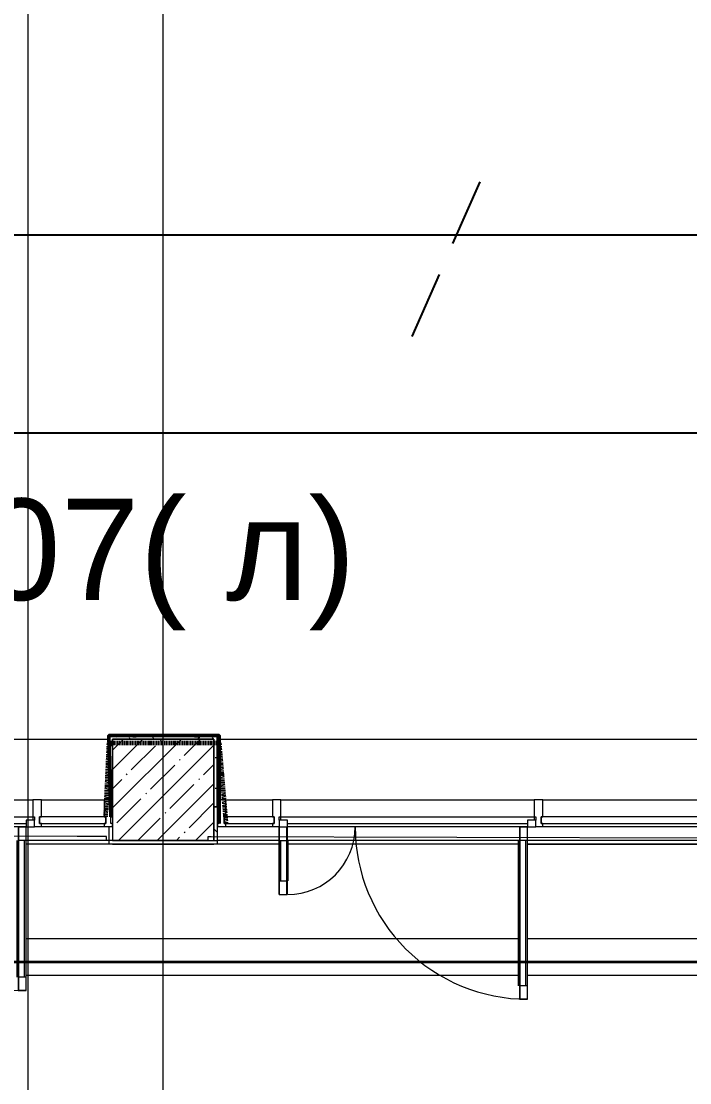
# Model space of a CAD drawing. Header units: millimetres. Extents: x -249154 to 415037, y -45458 to 354837.
# Drawn here: x 47685 to 51641, y 10129 to 16415 of the extents above; entities that cross this region are included whole.
import ezdxf

# ---------------------------------------------------------------- set-up
doc = ezdxf.new("R2010")
doc.units = ezdxf.units.MM
doc.linetypes.add('200_ШТРИХ__ш1_п0_6_', pattern=[320, 200, -120])
doc.linetypes.add('50_ШТРИХ_ш4_п2_', pattern=[1200, 800, -400])
for name, color, linetype, lineweight in [('0) НЗ Ремонт штукатурка', 6, 'Continuous', 60), ('2)1 штукатурка', 4, 'Continuous', 35), ('2)2 штукатурка', 5, 'Continuous', 50), ('5.5) Перег WD5', 3, 'Continuous', 60), ('923 Люки', 170, 'Continuous', 120), ('A-AREA-BNDY', 7, 'Continuous', 5), ('A-DETL-GENF', 7, 'Continuous', 9), ('A-FLOR', 7, 'Continuous', 9), ('A-GLAZ-CURT', 7, 'Continuous', 9), ('A-GLAZ-CURT-2', 7, 'Continuous', 20), ('A-GLAZ-CWMG', 7, 'Continuous', 9), ('A-GLAZ-CWMG-1', 7, 'Continuous', 20), ('A-WALL', 7, 'Continuous', 5), ('I-WALL', 7, 'Continuous', 5), ('S-COLS', 7, 'Continuous', 9), ('S-COLS-1', 7, 'Continuous', 5), ('Оси', 7, 'Continuous', 9)]:
    doc.layers.add(name, color=color, linetype=linetype, lineweight=lineweight)
for name, color, linetype, lineweight, true_color in [('A-DOOR-1', 7, 'Continuous', 5, 0xc0c0c0), ('A-WALL-1', 9, 'Continuous', 5, 0x808080), ('A-WALL-FNSH-1', 9, 'Continuous', 5, 0x808080)]:
    doc.layers.add(name, color=color, linetype=linetype, lineweight=lineweight, true_color=true_color)
doc.styles.add('ISOCPEUR_1', font='isocpeur.ttf', dxfattribs={"height": 350})
doc.styles.get("Standard").update_dxf_attribs({"font": 'arial.ttf'})
doc.dimstyles.new('ISO-2_0_0_9К_Средний_округл2', dxfattribs={"dimscale": 304.8, "dimtxt": 199.196235, "dimasz": 0.492126, "dimexe": 0.393701, "dimexo": 0, "dimgap": 0, "dimtad": 1, "dimdec": 0, "dimrnd": 10, "dimzin": 0, "dimdsep": 46, "dimtxsty": 'ISOCPEUR_1', "dimblk1": 'OBLIQUE', "dimblk2": 'OBLIQUE', "dimsah": 1, "dimcen": 0.09, "dimdle": 0.393701, "dimazin": 0, "dimtfac": 1, "dimtdec": 4, "dimtix": 1, "dimtmove": 0, "dimatfit": 3, "dimfxl": 1, "dimtvp": 1, "dimtolj": 1, "dimtzin": 0, "dimarcsym": 2})
pattern_1 = [(0, (64.7, -136.06), (243.84, 60.96), [20.117, -162.763, 20.117, -162.763, -975.36]), (0, (64.7, -136.06), (243.84, 60.96), [-365.76, 20.117, -345.643, 20.117, -162.763, -426.72]), (0, (64.7, -136.06), (243.84, 60.96), [-914.4, 20.117, -101.803, 20.117, -284.683]), (120, (156.14, -105.58), (-174.71291, 180.691634), [20.117, -162.763, 20.117, -162.763, -975.36]), (120, (156.14, -105.58), (-174.71291, 180.691634), [-365.76, 20.117, -345.643, 20.117, -162.763, -426.72]), (120, (156.14, -105.58), (-174.71291, 180.691634), [-914.4, 20.117, -101.803, 20.117, -284.683]), (240, (186.62, 16.34), (-69.12709, -241.651634), [20.117, -162.763, 20.117, -162.763, -975.36]), (240, (186.62, 16.34), (-69.12709, -241.651634), [-365.76, 20.117, -345.643, 20.117, -162.763, -426.72]), (240, (186.62, 16.34), (-69.12709, -241.651634), [-914.4, 20.117, -101.803, 20.117, -284.683])]

# ---------------------------------------------------------------- blocks, each defined once
blk = doc.blocks.new('Прямоугольный импост - Импост структурный с накладкой - 160мм Темный-32467808-Объем проектирования 1 этажа')
at = {"layer": 'A-GLAZ-CWMG-1'}
for p, q in [((-50, 40), (-50, 140)), ((-50, 140), (0, 140)), ((0, 140), (0, 40)), ((-40, 40), (-50, 40)), ((-50, -17), (-50, 0)), ((-50, 0), (-40, 0)), ((-40, 0), (-40, 40)), ((-10, 40), (-10, 0)), ((0, 40), (-10, 40)), ((-10, 0), (0, 0)), ((0, 0), (0, -17)), ((0, -17), (-50, -17))]:
    blk.add_line(p, q, dxfattribs=at)
blk = doc.blocks.new('Системная панель - Стекло - 40мм-32784007-Объем проектирования 1 этажа')
at = {"layer": 'A-GLAZ-CURT-2'}
for p, q in [((147.5, 0), (-147.5, 0)), ((-147.5, 0), (-147.5, -40)), ((147.5, -40), (147.5, 0)), ((-147.5, -40), (147.5, -40))]:
    blk.add_line(p, q, dxfattribs=at)
blk = doc.blocks.new('Дверь_Витражная_остекление_ - В-19-32784442-Объем проектирования 1 этажа')
at = {"layer": 'A-DETL-GENF'}
for p, q in [((-710, 1040), (-665, 1040)), ((-710, 1040), (-710, 20)), ((-665, 1040), (-710, 1040)), ((-710, 1040), (-710, 20)), ((-665, 1040), (-665, 20)), ((-665, 20), (-665, 1040)), ((-710, 960), (-665, 960)), ((-700, 960), (-700, 100)), ((-656, 960), (-656, 100)), ((760, 420), (715, 420)), ((715, 420), (715, 20)), ((760, 420), (715, 420)), ((715, 420), (715, 20)), ((760, 420), (760, 20)), ((760, 20), (760, 420)), ((706, 340), (706, 100)), ((760, 340), (715, 340)), ((750, 340), (750, 100)), ((-710, 100), (-665, 100)), ((760, 100), (715, 100)), ((-665, 20), (-710, 20)), ((-710, 20), (-665, 20))]:
    blk.add_line(p, q, dxfattribs=at)
at = {"layer": 'A-DOOR-1'}
for p, q in [((-710, 1040), (-710, 20)), ((710, 420), (710, 20)), ((-710, 20), (-760, 20)), ((-760, 20), (-760, -20)), ((-710, -20), (-710, 20)), ((760, 20), (710, 20)), ((710, 20), (710, -20)), ((760, -20), (760, 20)), ((-760, -20), (-710, -20)), ((710, -20), (760, -20))]:
    blk.add_line(p, q, dxfattribs=at)
for centre, radius, start, end in [((-710, 20), 1020, 360, 90), ((710, 20), 400, 90, 180)]:
    blk.add_arc(centre, radius, start, end, dxfattribs=at)
blk = doc.blocks.new('Прямоугольный импост - Импост структурный с накладкой - 160мм Темный-32784438-Объем проектирования 1 этажа')
at = {"layer": 'A-GLAZ-CWMG'}
for p, q in [((49156, 11940), (50656, 11940)), ((49156, 11820), (49156, 11840)), ((49156, 11840), (50656, 11840)), ((50656, 11840), (50656, 11820)), ((49196, 11800), (50616, 11800)), ((49196, 11783), (50616, 11783))]:
    blk.add_line(p, q, dxfattribs=at)
blk = doc.blocks.new('Системная панель - Стекло - 40мм-32784544-Объем проектирования 1 этажа')
at = {"layer": 'A-GLAZ-CURT-2'}
for p, q in [((486.5, 0), (-486.5, 0)), ((-486.5, 0), (-486.5, -40)), ((486.5, -40), (486.5, 0)), ((-486.5, -40), (486.5, -40))]:
    blk.add_line(p, q, dxfattribs=at)
blk = doc.blocks.new('Прямоугольный импост - Импост структурный с накладкой - 160мм Темный-32784005-Объем проектирования 1 этажа')
at = {"layer": 'A-GLAZ-CWMG'}
for p, q in [((48831, 11940), (49106, 11940)), ((48831, 11783), (49106, 11783))]:
    blk.add_line(p, q, dxfattribs=at)
blk = doc.blocks.new('Прямоугольный импост - Импост структурный с накладкой - 160мм Темный-V272-Объем проектирования 1 этажа')
at = {"layer": 'A-GLAZ-CWMG-1'}
for p, q in [((-25, 40), (-25, 140)), ((-25, 140), (25, 140)), ((25, 140), (25, 40)), ((-15, 40), (-25, 40)), ((-25, -17), (-25, 0)), ((-25, 0), (-15, 0)), ((-15, 0), (-15, 40)), ((15, 40), (15, 20)), ((25, 40), (15, 40)), ((15, -17), (-25, -17))]:
    blk.add_line(p, q, dxfattribs=at)
blk = doc.blocks.new('Прямоугольный импост - Импост структурный с накладкой - 160мм Темный-V273-Объем проектирования 1 этажа')
at = {"layer": 'A-GLAZ-CWMG-1'}
for p, q in [((-25, 40), (-25, 140)), ((-25, 140), (25, 140)), ((25, 140), (25, 40)), ((-15, 40), (-25, 40)), ((-15, 20), (-15, 40)), ((15, 40), (15, 0)), ((25, 40), (15, 40)), ((15, 0), (25, 0)), ((25, 0), (25, -17)), ((25, -17), (-15, -17))]:
    blk.add_line(p, q, dxfattribs=at)
blk = doc.blocks.new('Прямоугольный импост - Импост структурный с накладкой - 160мм Темный-32784440-Объем проектирования 1 этажа')
at = {"layer": 'A-GLAZ-CWMG'}
for p, q in [((50706, 11940), (51659, 11940)), ((50706, 11783), (51659, 11783))]:
    blk.add_line(p, q, dxfattribs=at)
blk = doc.blocks.new('Дверь_Витражная_остекление_ - В-9-32786634-Объем проектирования 1 этажа')
at = {"layer": 'A-DETL-GENF'}
for p, q in [((-684.5, 989), (-639.5, 989)), ((-684.5, 989), (-684.5, 20)), ((-639.5, 989), (-684.5, 989)), ((-684.5, 989), (-684.5, 20)), ((-639.5, 989), (-639.5, 20)), ((-639.5, 20), (-639.5, 989)), ((-684.5, 909), (-639.5, 909)), ((-674.5, 909), (-674.5, 100)), ((-630.5, 909), (-630.5, 100)), ((734.5, 420), (689.5, 420)), ((689.5, 420), (689.5, 20)), ((734.5, 420), (689.5, 420)), ((689.5, 420), (689.5, 20)), ((734.5, 420), (734.5, 20)), ((734.5, 20), (734.5, 420)), ((680.5, 340), (680.5, 100)), ((734.5, 340), (689.5, 340)), ((724.5, 340), (724.5, 100)), ((-684.5, 100), (-639.5, 100)), ((734.5, 100), (689.5, 100)), ((-639.5, 20), (-684.5, 20)), ((-684.5, 20), (-639.5, 20))]:
    blk.add_line(p, q, dxfattribs=at)
at = {"layer": 'A-DOOR-1'}
for p, q in [((-684.5, 989), (-684.5, 20)), ((684.5, 420), (684.5, 20)), ((-684.5, 20), (-734.5, 20)), ((-734.5, 20), (-734.5, -20)), ((-684.5, -20), (-684.5, 20)), ((734.5, 20), (684.5, 20)), ((684.5, 20), (684.5, -20)), ((734.5, -20), (734.5, 20)), ((-734.5, -20), (-684.5, -20)), ((684.5, -20), (734.5, -20))]:
    blk.add_line(p, q, dxfattribs=at)
for centre, radius, start, end in [((-684.5, 20), 969, 360, 90), ((684.5, 20), 400, 90, 180)]:
    blk.add_arc(centre, radius, start, end, dxfattribs=at)
blk = doc.blocks.new('Прямоугольный импост - Импост структурный с накладкой - 160мм Темный-32786259-Объем проектирования 1 этажа')
at = {"layer": 'A-GLAZ-CWMG'}
for p, q in [((46240, 11940), (47689, 11940)), ((46240, 11820), (46240, 11840)), ((46240, 11840), (47689, 11840)), ((47689, 11840), (47689, 11820)), ((46280, 11800), (47649, 11800)), ((46280, 11783), (47649, 11783))]:
    blk.add_line(p, q, dxfattribs=at)
blk = doc.blocks.new('Системная панель - Стекло - 40мм-32786365-Объем проектирования 1 этажа')
at = {"layer": 'A-GLAZ-CURT-2'}
for p, q in [((195.5, 0), (-195.5, 0)), ((-195.5, 0), (-195.5, -40)), ((195.5, -40), (195.5, 0)), ((-195.5, -40), (195.5, -40))]:
    blk.add_line(p, q, dxfattribs=at)
blk = doc.blocks.new('Прямоугольный импост - Импост структурный с накладкой - 160мм Темный-32786261-Объем проектирования 1 этажа')
at = {"layer": 'A-GLAZ-CWMG'}
for p, q in [((47739, 11940), (48110, 11940)), ((47739, 11783), (48110, 11783))]:
    blk.add_line(p, q, dxfattribs=at)
blk = doc.blocks.new('Прямоугольный импост - Импост структурный с накладкой - 160мм Темный-V276-Объем проектирования 1 этажа')
at = {"layer": 'A-GLAZ-CWMG-1'}
for p, q in [((0, 140), (-50, 140)), ((-50, 140), (-50, 40)), ((0, 40), (0, 140)), ((-50, 40), (-40, 40)), ((-40, 0), (-50, 0)), ((-50, 0), (-50, -17)), ((-40, 40), (-40, 0)), ((-10, 0), (-10, 40)), ((-10, 40), (0, 40)), ((0, 0), (-10, 0)), ((0, -17), (0, 0)), ((-50, -17), (0, -17))]:
    blk.add_line(p, q, dxfattribs=at)
blk = doc.blocks.new('_Oblique')
at = {"color": 0, "linetype": 'ByBlock', "lineweight": -2}
blk.add_line((-0.5, -0.5), (0.5, 0.5), dxfattribs=at)
blk = doc.blocks.new('*D2058')
at = {"layer": '5.5) Перег WD5', "color": 0, "lineweight": -2, "transparency": 16777216}
for p, q in [((529.7, 14268.9), (529.7, 13858.4)), ((154.7, 13956.5), (154.7, 14098.4)), ((34.7, 13978.4), (529.7, 13978.4)), ((529.7, 13978.4), (53078.3, 13978.4))]:
    blk.add_line(p, q, dxfattribs=at)
at = {"layer": 'Defpoints', "color": 0, "transparency": 16777216}
for p in [(529.7, 14268.9), (154.7, 13956.5), (529.7, 13978.4)]:
    blk.add_point(p, dxfattribs=at)
at = {"layer": '5.5) Перег WD5', "color": 0, "lineweight": -2, "transparency": 16777216, "xscale": 304.8, "yscale": 304.8, "zscale": 304.8, "rotation": 180}
blk.add_blockref('_Oblique', (154.7, 13978.4), dxfattribs=at)
at = {"layer": '5.5) Перег WD5', "color": 0, "lineweight": -2, "transparency": 16777216, "xscale": 304.8, "yscale": 304.8, "zscale": 304.8}
blk.add_blockref('_Oblique', (529.7, 13978.4), dxfattribs=at)
at = {"layer": '5.5) Перег WD5', "color": 0, "lineweight": 25, "transparency": 16777216, "insert": (52518.3, 14445.1), "char_height": 350, "width": 455.087, "attachment_point": 1, "line_spacing_factor": 1.149209, "style": 'ISOCPEUR_1'}
blk.add_mtext('\\A1;380', dxfattribs=at)
blk = doc.blocks.new('*D2046')
at = {"layer": '5.5) Перег WD5', "color": 0, "lineweight": -2, "transparency": 16777216}
for p, q in [((6824.7, 15127.8), (6824.7, 15269.6)), ((7162.2, 14838.9), (7162.2, 15269.6)), ((6704.7, 15149.6), (7162.2, 15149.6)), ((7162.2, 15149.6), (62460.5, 15149.6))]:
    blk.add_line(p, q, dxfattribs=at)
at = {"layer": 'Defpoints', "color": 0, "transparency": 16777216}
for p in [(6824.7, 15127.8), (7162.2, 15149.6), (7162.2, 14838.9)]:
    blk.add_point(p, dxfattribs=at)
at = {"layer": '5.5) Перег WD5', "color": 0, "lineweight": -2, "transparency": 16777216, "xscale": 304.8, "yscale": 304.8, "zscale": 304.8, "rotation": 180}
blk.add_blockref('_Oblique', (6824.7, 15149.6), dxfattribs=at)
at = {"layer": '5.5) Перег WD5', "color": 0, "lineweight": -2, "transparency": 16777216, "xscale": 304.8, "yscale": 304.8, "zscale": 304.8}
blk.add_blockref('_Oblique', (7162.2, 15149.6), dxfattribs=at)
at = {"layer": '5.5) Перег WD5', "color": 0, "lineweight": 25, "transparency": 16777216, "insert": (61871.5, 15616.3), "char_height": 350, "width": 478.071, "attachment_point": 1, "line_spacing_factor": 1.149209, "style": 'ISOCPEUR_1'}
blk.add_mtext('\\A1;340', dxfattribs=at)

msp = doc.modelspace()

# ---------------------------------------------------------------- hatches: boundary and pattern name
at = {"layer": 'I-WALL'}
h = msp.add_hatch(dxfattribs=at)
h.set_pattern_fill('FP_191', color=256, style=0, pattern_type=2)
h.set_pattern_definition(pattern_1)
h.paths.add_polyline_path([(48204.7, 12163.9), (48824.7, 12163.9), (48824.7, 12183.9), (48204.7, 12183.9)])
h = msp.add_hatch(dxfattribs=at)
h.set_pattern_fill('FP_191', color=256, style=0, pattern_type=2)
h.set_pattern_definition(pattern_1)
h.paths.add_polyline_path([(48224.7, 11773.9), (48223.9, 12163.9), (48204.7, 12161.7), (48204.7, 11773.9), (48223.9, 11773.9)])
h = msp.add_hatch(dxfattribs=at)
h.set_pattern_fill('FP_191', color=256, style=0, pattern_type=2)
h.set_pattern_definition(pattern_1)
h.paths.add_polyline_path([(48844.7, 11763.9), (48844.7, 12183.9), (48824.7, 12183.9), (48824.7, 11763.9)])
h = msp.add_hatch(dxfattribs=at)
h.set_pattern_fill('FP_23', color=256, style=0, pattern_type=2)
h.set_pattern_definition([(135, (64.7, -136.06), (-141.42136, -141.42136), [])])
h.paths.add_polyline_path([(48844.7, 11563.9), (48845.7, 11563.9), (48844.7, 11763.9), (48824.7, 11763.9), (48824.7, 11563.9), (48828.2, 11563.9)])
at = {"layer": 'S-COLS-1'}
h = msp.add_hatch(dxfattribs=at)
h.set_pattern_fill('FP_1', color=256, style=0, pattern_type=2)
h.set_pattern_definition([(45, (64.7, -136.06), (-114.04925, 114.04925), []), (45, (178.75, -136.06), (-114.04925, 114.04925), [201.612, -40.322, 6.706, -33.617])])
h.paths.add_polyline_path([(48224.7, 11563.9), (48824.7, 11563.9), (48824.7, 12163.9), (48224.7, 12163.9), (48224.7, 11663.9)])

# ---------------------------------------------------------------- linework, layer by layer
at = {"linetype": '50_ШТРИХ_ш4_п2_', "ltscale": 0.5}
msp.add_lwpolyline([(49999, 14549.1), (50400.3, 15465.5)], dxfattribs=at)
at = {"layer": '0) НЗ Ремонт штукатурка', "color": 3, "linetype": '200_ШТРИХ__ш1_п0_6_', "ltscale": 0.03}
msp.add_lwpolyline([(48184.7, 11703.9), (48204.7, 12141.2), (48855.7, 12141.2), (48895.7, 11663.9)], dxfattribs=at)
at = {"layer": '2)1 штукатурка'}
msp.add_lwpolyline([(42223.7, 27213.9), (58233.7, 27213.9), (58233.7, 10843.9), (42223.7, 10843.9)], close=True, dxfattribs=at)
at = {"layer": '2)2 штукатурка'}
msp.add_lwpolyline([(48855.7, 11663.9), (48855.7, 12184.9), (48203.7, 12184.9), (48214.7, 11703.9)], dxfattribs=at)
at = {"layer": 'A-AREA-BNDY', "flags": 128}
msp.add_lwpolyline([(75546.3, 10701.2), (61965.3, 10733), (61966.4, 11203), (61408.4, 11204.4), (61407.3, 10734.4), (51715.4, 10757.1), (51717.3, 11578.1), (48808.8, 11584.9), (48788.3, 11585), (48788.3, 11564), (48188.3, 11565.4), (48188.3, 11586.4), (48014.8, 11586.8), (45959.3, 11591.6)], dxfattribs=at)
at = {"layer": 'A-FLOR'}
for p, q in [((45994.7, 12163.9), (48204.7, 12163.9)), ((48844.7, 12183.9), (48204.7, 12183.9)), ((48204.7, 12183.9), (48204.7, 11803.9)), ((48844.7, 11763.9), (48844.7, 12183.9)), ((48844.7, 12163.9), (51773.7, 12163.9)), ((48224.7, 11703.9), (48224.7, 11663.9)), ((48204.7, 11542.9), (48204.7, 11646.9)), ((48224.7, 11646.9), (48224.7, 11563.9)), ((48224.7, 11563.9), (47713.7, 11563.9)), ((47713.7, 11543.9), (49210.7, 11543.9)), ((48204.7, 11542.9), (47713.7, 11542.9)), ((48844.7, 11563.9), (48844.7, 11542.9)), ((49210.7, 11542.9), (48844.7, 11542.9)), ((49210.7, 11563.9), (48845.7, 11563.9)), ((50635.7, 11563.9), (49255.7, 11563.9)), ((49255.7, 11543.9), (50635.7, 11543.9)), ((50635.7, 11542.9), (49255.7, 11542.9)), ((51773.7, 11563.9), (50680.7, 11563.9)), ((50680.7, 11543.9), (51754.7, 11543.9)), ((50680.7, 11542.9), (51755, 11542.9)), ((47713.7, 10983.9), (50635.7, 10983.9)), ((50680.7, 10983.9), (51754.7, 10983.9)), ((50635.7, 10763.9), (47713.7, 10763.9)), ((51754.7, 10763.9), (50680.7, 10763.9))]:
    msp.add_line(p, q, dxfattribs=at)
at = {"layer": 'A-WALL'}
msp.add_line((48824.7, 11763.9), (48824.7, 11563.9), dxfattribs=at)
at = {"layer": 'A-WALL-1'}
for p, q in [((48224.7, 12163.9), (48824.7, 12163.9)), ((48224.7, 11773.9), (48224.7, 12163.9)), ((48824.7, 12163.9), (48824.7, 11763.9)), ((48204.7, 11803.9), (48204.7, 11773.9)), ((48204.7, 11773.9), (48224.7, 11773.9)), ((48845.7, 11763.9), (48824.7, 11763.9)), ((48824.7, 11763.9), (48844.7, 11763.9)), ((48845.7, 11563.9), (48845.7, 11763.9)), ((48824.7, 11563.9), (48845.7, 11563.9))]:
    msp.add_line(p, q, dxfattribs=at)
at = {"layer": 'A-WALL-FNSH-1'}
for p, q in [((48845.7, 12184.9), (48203.7, 12184.9)), ((48203.7, 12184.9), (48203.7, 11773.9)), ((48845.7, 11763.9), (48845.7, 12184.9)), ((48203.7, 11773.9), (48204.7, 11773.9)), ((48844.7, 11763.9), (48844.7, 11763.9)), ((48224.7, 11543.9), (48224.7, 11542.9)), ((48224.7, 11542.9), (48824.7, 11542.9)), ((48824.7, 11542.9), (48824.7, 11543.9))]:
    msp.add_line(p, q, dxfattribs=at)
at = {"layer": 'S-COLS'}
msp.add_line((48824.7, 11563.9), (48824.7, 11763.9), dxfattribs=at)
at = {"layer": 'S-COLS-1'}
for p, q in [((48824.7, 12163.9), (48224.7, 12163.9)), ((48224.7, 12163.9), (48224.7, 11563.9)), ((48824.7, 11763.9), (48824.7, 12163.9)), ((48224.7, 11563.9), (48824.7, 11563.9))]:
    msp.add_line(p, q, dxfattribs=at)
at = {"layer": 'Оси'}
for points in [[(47724.7, -2042.3), (47724.7, 2957.7), (47724.7, 22262), (47724.7, 27262)], [(49080, -2042.3), (49080, -1322.8), (48524.7, -759.5), (48524.7, 4240.5), (48524.7, 22262), (48524.7, 27262)]]:
    msp.add_lwpolyline(points, dxfattribs=at)

# ---------------------------------------------------------------- block references
at = {"layer": 'A-DOOR-1', "rotation": 180}
for name, p in [('Дверь_Витражная_остекление_ - В-9-32786634-Объем проектирования 1 этажа', (47029.2, 11663.9)), ('Дверь_Витражная_остекление_ - В-19-32784442-Объем проектирования 1 этажа', (49970.7, 11663.9))]:
    msp.add_blockref(name, p, dxfattribs=at)
at = {"layer": 'A-GLAZ-CURT', "rotation": 180}
for name, p in [('Системная панель - Стекло - 40мм-32786365-Объем проектирования 1 этажа', (47989.2, 11663.9)), ('Системная панель - Стекло - 40мм-32784007-Объем проектирования 1 этажа', (49033.2, 11663.9)), ('Системная панель - Стекло - 40мм-32784544-Объем проектирования 1 этажа', (51247.2, 11663.9))]:
    msp.add_blockref(name, p, dxfattribs=at)
at = {"layer": 'A-GLAZ-CWMG'}
for name, p in [('Прямоугольный импост - Импост структурный с накладкой - 160мм Темный-32786259-Объем проектирования 1 этажа', (64.7, -136.1)), ('Прямоугольный импост - Импост структурный с накладкой - 160мм Темный-32786261-Объем проектирования 1 этажа', (64.7, -136.1)), ('Прямоугольный импост - Импост структурный с накладкой - 160мм Темный-V276-Объем проектирования 1 этажа', (48224.7, 11663.9)), ('Прямоугольный импост - Импост структурный с накладкой - 160мм Темный-32784005-Объем проектирования 1 этажа', (64.7, -136.1)), ('Прямоугольный импост - Импост структурный с накладкой - 160мм Темный-32784438-Объем проектирования 1 этажа', (64.7, -136.1)), ('Прямоугольный импост - Импост структурный с накладкой - 160мм Темный-32784440-Объем проектирования 1 этажа', (64.7, -136.1))]:
    msp.add_blockref(name, p, dxfattribs=at)
at = {"layer": 'A-GLAZ-CWMG', "extrusion": (0, 0, -1)}
for name, p in [('Прямоугольный импост - Импост структурный с накладкой - 160мм Темный-V272-Объем проектирования 1 этажа', (-47778.7, 11663.9)), ('Прямоугольный импост - Импост структурный с накладкой - 160мм Темный-32467808-Объем проектирования 1 этажа', (-48845.7, 11663.9)), ('Прямоугольный импост - Импост структурный с накладкой - 160мм Темный-V273-Объем проектирования 1 этажа', (-49195.7, 11663.9)), ('Прямоугольный импост - Импост структурный с накладкой - 160мм Темный-V272-Объем проектирования 1 этажа', (-50745.7, 11663.9))]:
    msp.add_blockref(name, p, dxfattribs=at)

# ---------------------------------------------------------------- texts
at = {"layer": '923 Люки', "insert": (46660.7, 13588), "char_height": 600, "width": 3101.439, "attachment_point": 1}
msp.add_mtext('T-07( л)', dxfattribs=at)

# ---------------------------------------------------------------- dimensions: what is measured, and where the dimension line sits
at = {"layer": '5.5) Перег WD5', "color": 18, "lineweight": 25, "true_color": 0x000000}
for base, p1, p2, override, picture, middle in [((7162.2018714, 15149.6492175), (6824.7018714, 15127.7574188), (7162.2018714, 14838.9378314), {"dimasz": 1, "dimpost": '<>', "dimtxsty": 'ISOCPEUR_1', "dimfxl": 444.21054}, '*D2046', (62110.5131011, 15149.6492175)), ((529.7, 13978.4), (154.7, 13956.5), (529.7, 14268.9), {"dimasz": 1, "dimpost": '<>', "dimtxsty": 'ISOCPEUR_1', "dimfxl": 488.106003}, '*D2058', (52745.8, 13978.4))]:
    dim = msp.add_linear_dim(base=base, p1=p1, p2=p2, dimstyle='ISO-2_0_0_9К_Средний_округл2', override=override, dxfattribs=at)
    dim.commit()
    dim.dimension.update_dxf_attribs({"geometry": picture, "text_midpoint": middle, "dimtype": 160})

doc.saveas('drawing.dxf')
